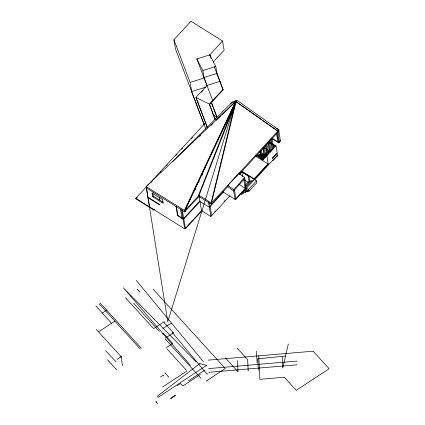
<?xml version="1.0" encoding="UTF-8"?>
<svg xmlns="http://www.w3.org/2000/svg" width="425" height="425" viewBox="0 0 425 425"><rect width="100%" height="100%" fill="white"/><g stroke="black" fill="none" stroke-linecap="round" stroke-linejoin="round"><path stroke-width="0.64" d="M198.703 195.553L198.948 196.467L211.469 204.308L211.507 202.996L236.098 101.469L235.721 101.384L146.115 186.596L149.632 206.938M172.943 161.484L231.126 103.233L235.7 101.41L277.817 131.123L279.416 142.189M239.217 174.234L278.906 131.213L278.943 129.907L236.826 100.188L235.721 101.389L211.103 202.932L211.469 204.308L227.752 186.66L227.864 185.401L238.882 173.464L244.635 177.469L245.767 187.526M244.635 177.469L233.771 189.731L233.665 190.99L235.083 199.474L245.342 188.355L239.041 184.407M245.342 188.355L245.438 188.913L235.817 199.341L234.398 189.029M274.954 127.527L278.943 129.907L211.507 202.996L198.581 195.096L235.7 101.41L167.758 321.693L146.46 187.993L184.694 211.916L184.848 210.699L235.721 101.384L277.817 131.123M146.115 186.596L184.848 210.699L236.226 101.559L199.102 195.25L198.948 196.467L184.694 211.916L184.349 210.524L235.721 101.384M288.293 344L282.747 368.05L282.205 356.761M211.469 204.308L211.783 203.028M235.684 101.458L221.935 114.766M184.694 211.916L185.258 210.72M195.139 189.731L195.702 188.53M198.528 182.532L199.091 181.337M201.912 175.339L202.475 174.138M232.114 111.175L233.245 108.779M234.287 190.283L244.529 178.723L243.892 179.419L245.129 188.217L252.62 180.136L253.672 180.795M205.87 128.94L175.467 48.923L173.931 39.732L190.979 21.25L222.562 41.013L224.097 50.203L213.074 62.156M220.06 81.945L219.969 81.387L207.033 85.42L207.129 85.983L196.839 58.91L209.775 54.873L222.562 41.013M207.033 85.42L195.968 97.415L207.225 127.351M201.376 92.225L203.145 90.302M212.84 101.007L204.011 77.462L216.947 73.429L222.992 89.34L209.36 104.109L215.034 119.351M209.456 104.677L223.083 89.903L222.992 89.34M154.461 209.371L153.823 210.062L135.92 198.857L135.825 198.294L146.609 186.612M147.507 185.64L205.434 122.846M135.92 198.857L137.27 197.397M151.194 182.304L152.092 181.332M160.177 172.566L161.075 171.594M166.467 165.75L167.365 164.778M175.897 155.529L176.8 154.551M181.741 149.196L182.638 148.224M191.17 138.975L192.52 137.514M230.483 103.928L232.247 102.016L236.826 100.188M152.639 196.727L152.007 192.977L162.536 199.564L163.163 203.315L152.639 196.727L153.276 196.031L152.75 192.907M180.806 208.935L180.482 209.281L182.022 218.477M199.883 200.913L183.074 219.135L177.549 215.677L177.873 215.332L176.333 206.136M184.848 210.699L199.102 195.25M183.807 219.002L199.978 201.477L209.344 207.336L223.709 191.765M135.825 198.294L184.705 228.889L201.519 210.667L199.166 196.621M202.018 210.789L185.438 228.756L182.277 209.86M239.307 173.512L240.183 172.561M269.115 141.206L270.39 139.82M256.089 156.118L256.944 155.194L261.152 157.829M239.61 174.537L241.852 172.104L242.601 176.603M258.023 155.624L258.873 154.7L260.977 156.018M259.951 155.125L260.807 154.201M261.885 154.626L262.735 153.701L264.313 154.689M265.917 153.999L267.197 152.612M268.048 151.688L269.328 150.301M262.703 158.95L264.345 157.17L262.825 148.065M265.2 156.246L266.905 154.397L265.381 145.297M268.186 153.011L269.461 151.624L267.941 142.524M270.741 150.243L272.021 148.856L270.497 139.751M273.296 147.47L275.219 145.387M234.303 190.294L233.665 190.99L227.752 186.66M214.62 211.793L215.512 210.821M224.018 201.609L225.362 200.154M272.101 138.199L278.683 142.317L280.388 140.468M250.086 181.911L249.034 181.252L248.168 176.056L248.428 175.775M272.467 143.671L276.006 145.881L262.23 160.815L260.599 151.061M271.554 138.359L278.779 142.88L280.484 141.031L278.848 131.277M201.519 210.667L210.885 216.527L230.015 195.792M245.092 185.523L249.034 181.252M245.57 186.389L250.824 180.694L251.876 181.353M267.925 163.875L268.021 164.438L254.219 179.398L254.123 178.835L267.925 163.875L255.818 156.299M248.466 190.453L247.153 191.877L246.521 188.126L254.41 179.578L256.514 180.896L256.827 182.771L248.944 191.319L245.257 189.013M254.74 179.791L277.546 155.077M240.794 193.662L241.91 194.358L243.227 192.934M241.99 192.004L243.567 192.992L244.444 192.042M243.567 192.992L243.254 191.117L245.358 192.435L246.675 191.011M248.944 191.319L248.63 189.444L256.514 180.896M199.628 136.409L200.573 135.49M211.018 125.359L212.914 123.516M216.24 120.291L220.984 115.685M137.222 289.988L137.769 289.627M102.409 312.97L107.068 309.905M98.552 331.861L114.877 321.109M154.041 328.403L164.252 321.677L164.624 322.129L164.077 322.49L173.448 332.817L165.346 338.151M117.114 359.348L121.407 356.517M162.52 334.172L163.614 333.45L172.699 343.437L166.584 347.469M173.076 332.361L172.529 332.722L207.065 374.228L207.613 373.867M160.469 377.055L163.211 375.248L163.806 375.907M162.541 387.047L186.463 371.285M177.241 385.688L180.529 383.52L182.819 386.038L200.318 374.51M188.541 380.832L204.43 370.366M155.948 402.932L156.772 402.39L155.975 401.513L157.484 403.75M170.547 398.289L175.227 395.207M170.845 398.618L175.525 395.537M206.12 381.135L225.298 368.502L153.228 289.266M162.849 328.339L171.509 323.101M196.839 58.91L202.852 70.529L215.783 66.491L217.244 75.22M204.202 124.854L191.771 92.14L190.14 82.386L204.106 78.03L202.852 70.529M191.675 91.577L205.647 87.221M285.52 356.022L257.8 358.838L258.347 370.127M208.112 360.14L313.183 351.204L329.109 368.714L296.23 390.373L284.288 377.241L259.887 379.318L258.751 355.831M208.521 368.608L297.096 361.075M208.702 372.332L297.277 364.799M269.168 141.605L271.368 142.981M269.631 142.986L271.277 144.017M272.377 144.707L274.577 146.083M272.021 148.856L272.808 149.35L271.177 139.597M212.983 114.67L217.037 117.21L211.225 101.91M263.983 147.682L266.188 149.058M267.293 149.749L269.498 151.13M269.461 151.624L270.252 152.118L268.621 142.364M266.905 154.397L267.697 154.891L266.061 145.137M265.195 153.537L267.298 154.854M265.28 154.445L266.858 155.433M266.05 155.322L266.842 155.816L268.382 165.006M259.107 151.916L260.174 152.586M261.768 153.951L263.877 155.268M261.858 154.859L264.488 156.506M264.345 157.17L265.136 157.664L263.505 147.911M260.892 155.109L259.84 154.45L258.984 155.375L258.873 154.7M261.943 155.768L264.578 157.415M262.56 157.006L264.137 157.994M261.067 156.921L257.906 154.944L257.056 155.869L256.944 155.194M262.645 157.909L263.697 158.567M255.977 155.444L261.768 159.067M242.027 171.264L254.123 178.835M241.32 171.328L254.219 179.398M241.06 171.61L248.168 176.056M244.609 180.163L248.296 182.468M246.521 188.126L248.63 189.444M243.992 189.901L247.153 191.877M222.971 191.893L235.083 199.474M153.276 196.031L163.306 202.311M177.873 215.332L182.341 218.126M148.001 197.184L159.439 204.34L159.534 204.903L148.097 197.747M227.864 185.401L233.771 189.731M276.441 133.163L277.865 141.668L278.683 142.317M196.058 361.723L123.409 287.879L190.453 365.42M105.464 350.636L116.131 361.861M237.315 348.335L247.653 359.699L248.195 370.988M225.319 357.855L238.042 371.854L237.501 360.565M133.689 303.19L159.322 331.378M165.197 338.953L200.945 378.261M125.513 297.75L153.436 328.456M166.812 348.718L186.612 370.488M164.746 372.736L168.916 377.32M100.273 303.121L141.334 348.272M99.179 303.843L140.239 348.994M95.891 306.011L111.594 323.271M96.167 329.237L121.662 357.271M107.483 359.778L116.466 369.66M137.758 289.616L140.006 292.331M136.292 280.447L203.49 361.834M209.977 56.1L209.775 54.873L215.783 66.491M209.775 54.873L211.183 58.576M214.227 66.592L223.083 89.909M211.554 103.084L216.899 117.162M215.167 119.398L209.36 104.109L195.968 97.415L207.357 127.399M173.931 39.732L190.14 82.386M277.142 133.126L278.779 142.88M276.006 145.881L277.637 155.635L272.738 160.953L272.643 160.39M276.903 155.768L276.999 156.331M272.032 138.672L273.663 148.426M269.471 141.44L271.102 151.199M266.916 144.213L268.547 153.967M264.355 146.986L265.992 156.74M261.449 150.137L263.08 159.89M259.909 151.178L261.348 159.758M248.907 175.977L249.831 181.491M244.837 189.306L245.358 192.435M241.644 192.748L241.91 194.358M209.578 202.714L211.735 215.602M208.415 201.79L210.885 216.527M181.539 209.939L184.705 228.889M176.014 206.486L177.549 215.677M159.428 197.641L159.843 200.143M153.728 209.498L153.823 210.062M121.067 356.618L122.496 365.686M256.546 351.332L257.093 362.621M276.5 153.329L272.234 157.951L272.345 158.626L276.611 154.004L276.5 153.329M199.814 363.603L157.553 396.042L158.1 397.338L206.672 365.335L199.814 363.603"/></g></svg>
